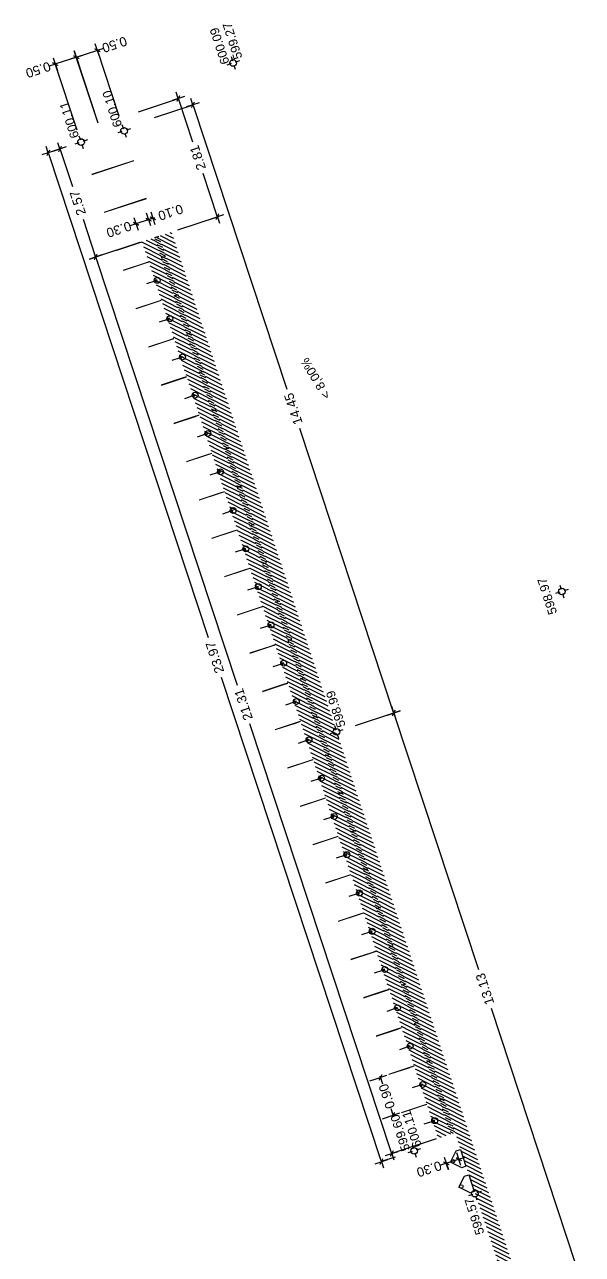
# Model space of a CAD drawing. Header units: metres. Extents: x 679304 to 680626, y 2747329 to 2750056.
# Drawn here: x 679753.89 to 679766.48, y 2748620.01 to 2748647.76 of the extents above; entities that cross this region are included whole.
import ezdxf
from ezdxf.enums import TextEntityAlignment as Align

# ---------------------------------------------------------------- set-up
doc = ezdxf.new("R2010")
doc.units = ezdxf.units.M
doc.linetypes.add('DASHEDX2', pattern=[1.5, 1, -0.5])
for name, color, linetype in [('00_WF_Return', 150, 'Continuous'), ('00_WF_Supply', 170, 'Continuous'), ('01-TX-Cotes_1-100', 157, 'Continuous'), ('01-TX-Dimensions_1-100', 157, 'Continuous'), ('01-TX-Pendents_1-100', 157, 'Continuous'), ('02-L-Waterfeatures 02', 152, 'Continuous'), ('COTAUX', 7, 'Continuous')]:
    doc.layers.add(name, color=color, linetype=linetype)
doc.layers.add('02-L-projecció 2', color=251, linetype='Continuous', lineweight=5, true_color=0x636363)
doc.layers.add('02-L-Waterfeatures 01', color=150, linetype='Continuous', true_color=0x2e9aff)
doc.styles.get("Standard").update_dxf_attribs({"font": 'arial.ttf'})
doc.dimstyles.new('E100', dxfattribs={"dimscale": 0.03, "dimtxt": 7, "dimasz": 0.5, "dimexe": 0.1, "dimexo": 15, "dimgap": 4, "dimtad": 1, "dimzin": 0, "dimdsep": 46, "dimtxsty": 'Standard', "dimblk1": 'LINCOT200', "dimblk2": 'LINCOT200', "dimsah": 1, "dimcen": 0.1, "dimdle": 0.1, "dimclrt": 256, "dimadec": 0, "dimazin": 0, "dimtfac": 0.015385, "dimtofl": 0, "dimtmove": 0, "dimatfit": 3, "dimldrblk": 'LINCOT200', "dimfxl": 1, "dimtolj": 1, "dimtzin": 0, "dimarcsym": 0})
pattern_1 = [(153.27658, (679729.77514, 2748619.18283), (-0.03569367, -0.07089677), [])]

# ---------------------------------------------------------------- blocks, each defined once
blk = doc.blocks.new('Cotes Altimetriques')
at = {"linetype": 'DASHEDX2', "ltscale": 0.5}
for points in [[(1.5, 0), (-1.5, 0)], [(0, -1.5), (0, 1.5)]]:
    blk.add_lwpolyline(points, dxfattribs=at)
blk.add_circle((0, 0), 0.75)
at = {"ltscale": 0.3}
blk.add_attdef('COTES', text='', height=2, dxfattribs=at).set_placement((0, 3.5), align=Align.MIDDLE)
blk = doc.blocks.new('*U13')
at = {"linetype": 'DASHEDX2', "ltscale": 0.5}
for points in [[(1.5, 0), (-1.5, 0)], [(0, -1.5), (0, 1.5)]]:
    blk.add_lwpolyline(points, dxfattribs=at)
blk.add_circle((0, 0), 0.75)
at = {"ltscale": 0.3}
blk.add_attdef('COTES', text='', height=2, dxfattribs=at).set_placement((4.58, 1.74), align=Align.MIDDLE)
blk = doc.blocks.new('*U14')
at = {"linetype": 'DASHEDX2', "ltscale": 0.5}
for points in [[(1.5, 0), (-1.5, 0)], [(0, -1.5), (0, 1.5)]]:
    blk.add_lwpolyline(points, dxfattribs=at)
blk.add_circle((0, 0), 0.75)
at = {"ltscale": 0.3}
blk.add_attdef('COTES', text='', height=2, dxfattribs=at).set_placement((4.78, -1.39), align=Align.MIDDLE)
blk = doc.blocks.new('*U15')
at = {"linetype": 'DASHEDX2', "ltscale": 0.5}
for points in [[(1.5, 0), (-1.5, 0)], [(0, -1.5), (0, 1.5)]]:
    blk.add_lwpolyline(points, dxfattribs=at)
blk.add_circle((0, 0), 0.75)
at = {"ltscale": 0.3}
blk.add_attdef('COTES', text='', height=2, dxfattribs=at).set_placement((5.56, 1), align=Align.MIDDLE)
blk = doc.blocks.new('*U19')
at = {"linetype": 'DASHEDX2', "ltscale": 0.5}
for points in [[(1.5, 0), (-1.5, 0)], [(0, -1.5), (0, 1.5)]]:
    blk.add_lwpolyline(points, dxfattribs=at)
blk.add_circle((0, 0), 0.75)
at = {"ltscale": 0.3}
blk.add_attdef('COTES', text='', height=2, dxfattribs=at).set_placement((4.94, -1.44), align=Align.MIDDLE)
blk = doc.blocks.new('*U16')
at = {"linetype": 'DASHEDX2', "ltscale": 0.5}
for points in [[(1.5, 0), (-1.5, 0)], [(0, -1.5), (0, 1.5)]]:
    blk.add_lwpolyline(points, dxfattribs=at)
blk.add_circle((0, 0), 0.75)
at = {"ltscale": 0.3}
blk.add_attdef('COTES', text='', height=2, dxfattribs=at).set_placement((5.56, 1), align=Align.MIDDLE)
blk = doc.blocks.new('*U20')
at = {"linetype": 'DASHEDX2', "ltscale": 0.5}
for points in [[(1.5, 0), (-1.5, 0)], [(0, -1.5), (0, 1.5)]]:
    blk.add_lwpolyline(points, dxfattribs=at)
blk.add_circle((0, 0), 0.75)
at = {"ltscale": 0.3}
blk.add_attdef('COTES', text='', height=2, dxfattribs=at).set_placement((4.81, 1.75), align=Align.MIDDLE)
blk = doc.blocks.new('*U21')
at = {"linetype": 'DASHEDX2', "ltscale": 0.5}
for points in [[(1.5, 0), (-1.5, 0)], [(0, -1.5), (0, 1.5)]]:
    blk.add_lwpolyline(points, dxfattribs=at)
blk.add_circle((0, 0), 0.75)
at = {"ltscale": 0.3}
blk.add_attdef('COTES', text='', height=2, dxfattribs=at).set_placement((4.82, -1), align=Align.MIDDLE)
blk = doc.blocks.new('LINCOT200')
for p, q in [((0, -10), (0, 10)), ((0, 0), (10, 0))]:
    blk.add_line(p, q)
at = {"const_width": 1.88}
blk.add_lwpolyline([(3.5, -3.5), (-3.5, 3.5)], dxfattribs=at)
at = {"layer": 'COTAUX'}
blk.add_line((0, 0), (-1.2, 0), dxfattribs=at)
blk = doc.blocks.new('*D23')
at = {"layer": '01-TX-Dimensions_1-100', "color": 0, "lineweight": -2, "transparency": 16777216}
for p, q in [((679756.823, 2748645.669), (679757.693, 2748645.956)), ((679757.695, 2748645.94), (679759.81, 2748639.534)), ((679762.218, 2748632.244), (679760.102, 2748638.651)), ((679761.356, 2748631.944), (679762.225, 2748632.231))]:
    blk.add_line(p, q, dxfattribs=at)
at = {"layer": 'DEFPOINTS', "color": 0, "transparency": 16777216}
for p in [(679757.69, 2748645.955), (679756.396, 2748645.527), (679760.929, 2748631.803)]:
    blk.add_point(p, dxfattribs=at)
at = {"layer": '01-TX-Dimensions_1-100', "color": 0, "lineweight": -2, "transparency": 16777216, "xscale": 0.015, "yscale": 0.015, "zscale": 0.015}
for p, rotation in [((679757.69, 2748645.955), 108.2765840035686), ((679762.223, 2748632.23), 288.2765840035686)]:
    blk.add_blockref('LINCOT200', p, dxfattribs=dict(at, rotation=rotation))
at = {"layer": '01-TX-Dimensions_1-100', "transparency": 16777216, "insert": (679759.956, 2748639.092), "char_height": 0.21, "attachment_point": 5, "rotation": 108.2766}
blk.add_mtext('\\A1;14.45', dxfattribs=at)
blk = doc.blocks.new('*D24')
at = {"layer": '01-TX-Dimensions_1-100', "color": 0, "lineweight": -2, "transparency": 16777216}
for p, q in [((679761.356, 2748631.944), (679762.226, 2748632.231)), ((679762.228, 2748632.216), (679764.136, 2748626.44)), ((679766.335, 2748619.781), (679764.427, 2748625.558)), ((679765.472, 2748619.48), (679766.342, 2748619.768))]:
    blk.add_line(p, q, dxfattribs=at)
at = {"layer": 'DEFPOINTS', "color": 0, "transparency": 16777216}
for p in [(679760.929, 2748631.803), (679766.339, 2748619.767), (679765.045, 2748619.339)]:
    blk.add_point(p, dxfattribs=at)
at = {"layer": '01-TX-Dimensions_1-100', "color": 0, "lineweight": -2, "transparency": 16777216, "xscale": 0.015, "yscale": 0.015, "zscale": 0.015}
for p, rotation in [((679762.223, 2748632.23), 108.2756544285809), ((679766.339, 2748619.767), 288.2756544285809)]:
    blk.add_blockref('LINCOT200', p, dxfattribs=dict(at, rotation=rotation))
at = {"layer": '01-TX-Dimensions_1-100', "transparency": 16777216, "insert": (679764.281, 2748625.999), "char_height": 0.21, "attachment_point": 5, "rotation": 108.2757}
blk.add_mtext('\\A1;13.13', dxfattribs=at)
blk = doc.blocks.new('*D25')
at = {"layer": '01-TX-Dimensions_1-100', "color": 0, "lineweight": -2, "transparency": 16777216}
for p, q in [((679754.736, 2748644.973), (679754.421, 2748644.869)), ((679754.428, 2748644.855), (679758.036, 2748633.935)), ((679761.938, 2748622.12), (679758.335, 2748633.03)), ((679762.255, 2748622.209), (679761.94, 2748622.105))]:
    blk.add_line(p, q, dxfattribs=at)
at = {"layer": 'DEFPOINTS', "color": 0, "transparency": 16777216}
for p in [(679755.163, 2748645.114), (679754.424, 2748644.87), (679762.683, 2748622.35)]:
    blk.add_point(p, dxfattribs=at)
at = {"layer": '01-TX-Dimensions_1-100', "color": 0, "lineweight": -2, "transparency": 16777216, "xscale": 0.015, "yscale": 0.015, "zscale": 0.015}
for p, rotation in [((679754.424, 2748644.87), 108.2799949604484), ((679761.943, 2748622.106), 288.2799949604485)]:
    blk.add_blockref('LINCOT200', p, dxfattribs=dict(at, rotation=rotation))
at = {"layer": '01-TX-Dimensions_1-100', "transparency": 16777216, "insert": (679758.185, 2748633.483), "char_height": 0.21, "attachment_point": 5, "rotation": 108.28}
blk.add_mtext('\\A1;23.97', dxfattribs=at)
blk = doc.blocks.new('*D26')
at = {"layer": '01-TX-Dimensions_1-100', "color": 0, "lineweight": -2, "transparency": 16777216}
for p, q in [((679756.491, 2748642.849), (679755.491, 2748642.519)), ((679755.498, 2748642.505), (679758.688, 2748632.854)), ((679762.175, 2748622.304), (679758.974, 2748631.988)), ((679763.177, 2748622.619), (679762.177, 2748622.288))]:
    blk.add_line(p, q, dxfattribs=at)
at = {"layer": 'DEFPOINTS', "color": 0, "transparency": 16777216}
for p in [(679756.918, 2748642.99), (679755.493, 2748642.52), (679763.604, 2748622.76)]:
    blk.add_point(p, dxfattribs=at)
at = {"layer": '01-TX-Dimensions_1-100', "color": 0, "lineweight": -2, "transparency": 16777216, "xscale": 0.015, "yscale": 0.015, "zscale": 0.015}
for p, rotation in [((679755.493, 2748642.52), 108.2890574026726), ((679762.18, 2748622.289), 288.2890574026727)]:
    blk.add_blockref('LINCOT200', p, dxfattribs=dict(at, rotation=rotation))
at = {"layer": '01-TX-Dimensions_1-100', "transparency": 16777216, "insert": (679758.831, 2748632.421), "char_height": 0.21, "attachment_point": 5, "rotation": 108.2891}
blk.add_mtext('\\A1;21.31', dxfattribs=at)
blk = doc.blocks.new('*D27')
at = {"layer": '01-TX-Dimensions_1-100', "color": 0, "lineweight": -2, "transparency": 16777216}
for p, q in [((679755.043, 2748647.024), (679754.597, 2748646.877)), ((679755.549, 2748645.54), (679755.057, 2748647.032)), ((679754.583, 2748646.872), (679754.569, 2748646.867)), ((679755.075, 2748645.383), (679754.582, 2748646.875))]:
    blk.add_line(p, q, dxfattribs=at)
at = {"layer": 'DEFPOINTS', "color": 0, "transparency": 16777216}
for p in [(679754.583, 2748646.872), (679755.69, 2748645.112), (679755.216, 2748644.956)]:
    blk.add_point(p, dxfattribs=at)
at = {"layer": '01-TX-Dimensions_1-100', "color": 0, "lineweight": -2, "transparency": 16777216, "xscale": 0.015, "yscale": 0.015, "zscale": 0.015}
for p, rotation in [((679755.058, 2748647.029), 18.26961630097583), ((679754.583, 2748646.872), 198.2696163009758)]:
    blk.add_blockref('LINCOT200', p, dxfattribs=dict(at, rotation=rotation))
at = {"layer": '01-TX-Dimensions_1-100', "transparency": 16777216, "insert": (679754.196, 2748646.744), "char_height": 0.21, "attachment_point": 5, "rotation": 198.2696}
blk.add_mtext('\\A1;0.50', dxfattribs=at)
blk = doc.blocks.new('*D28')
at = {"layer": '01-TX-Dimensions_1-100', "color": 0, "lineweight": -2, "transparency": 16777216}
for p, q in [((679763.408, 2748622.067), (679763.394, 2748622.062)), ((679763.456, 2748621.922), (679763.409, 2748622.064)), ((679763.677, 2748622.155), (679763.422, 2748622.071)), ((679763.739, 2748622.016), (679763.693, 2748622.157))]:
    blk.add_line(p, q, dxfattribs=at)
at = {"layer": 'DEFPOINTS', "color": 0, "transparency": 16777216}
for p in [(679763.315, 2748622.35), (679763.598, 2748622.443), (679763.408, 2748622.067)]:
    blk.add_point(p, dxfattribs=at)
at = {"layer": '01-TX-Dimensions_1-100', "color": 0, "lineweight": -2, "transparency": 16777216, "xscale": 0.015, "yscale": 0.015, "zscale": 0.015}
for p, rotation in [((679763.408, 2748622.067), 198.2277938631466), ((679763.692, 2748622.16), 18.2277938631466)]:
    blk.add_blockref('LINCOT200', p, dxfattribs=dict(at, rotation=rotation))
at = {"layer": '01-TX-Dimensions_1-100', "transparency": 16777216, "insert": (679763.021, 2748621.939), "char_height": 0.21, "attachment_point": 5, "rotation": 198.2278}
blk.add_mtext('\\A1;0.30', dxfattribs=at)
blk = doc.blocks.new('*U18')
at = {"linetype": 'DASHEDX2', "ltscale": 0.5}
for points in [[(1.5, 0), (-1.5, 0)], [(0, -1.5), (0, 1.5)]]:
    blk.add_lwpolyline(points, dxfattribs=at)
blk.add_circle((0, 0), 0.75)
at = {"ltscale": 0.3}
blk.add_attdef('COTES', text='', height=2, dxfattribs=at).set_placement((-4.86, 1.68), align=Align.MIDDLE)
blk = doc.blocks.new('*D191')
at = {"layer": '01-TX-Dimensions_1-100', "color": 0, "lineweight": -2, "transparency": 16777216}
for p, q in [((679755.549, 2748645.54), (679755.056, 2748647.032)), ((679755.072, 2748647.033), (679755.518, 2748647.181)), ((679755.532, 2748647.186), (679755.547, 2748647.19)), ((679756.024, 2748645.697), (679755.532, 2748647.189))]:
    blk.add_line(p, q, dxfattribs=at)
at = {"layer": 'DEFPOINTS', "color": 0, "transparency": 16777216}
for p in [(679755.532, 2748647.186), (679756.165, 2748645.269), (679755.69, 2748645.112)]:
    blk.add_point(p, dxfattribs=at)
at = {"layer": '01-TX-Dimensions_1-100', "color": 0, "lineweight": -2, "transparency": 16777216, "xscale": 0.015, "yscale": 0.015, "zscale": 0.015}
for p, rotation in [((679755.532, 2748647.186), 18.27337624479029), ((679755.057, 2748647.029), 198.2733762447903)]:
    blk.add_blockref('LINCOT200', p, dxfattribs=dict(at, rotation=rotation))
at = {"layer": '01-TX-Dimensions_1-100', "transparency": 16777216, "insert": (679755.919, 2748647.313), "char_height": 0.21, "attachment_point": 5, "rotation": 198.2734}
blk.add_mtext('\\A1;0.50', dxfattribs=at)
blk = doc.blocks.new('*D192')
at = {"layer": '01-TX-Dimensions_1-100', "color": 0, "lineweight": -2, "transparency": 16777216}
for p, q in [((679756.675, 2748643.358), (679756.661, 2748643.353)), ((679756.682, 2748643.387), (679756.688, 2748643.366)), ((679756.776, 2748643.418), (679756.783, 2748643.397)), ((679756.799, 2748643.399), (679756.813, 2748643.403))]:
    blk.add_line(p, q, dxfattribs=at)
at = {"layer": 'DEFPOINTS', "color": 0, "transparency": 16777216}
for p in [(679756.689, 2748643.363), (679756.823, 2748642.959), (679756.918, 2748642.991)]:
    blk.add_point(p, dxfattribs=at)
at = {"layer": '01-TX-Dimensions_1-100', "color": 0, "lineweight": -2, "transparency": 16777216, "xscale": 0.015, "yscale": 0.015, "zscale": 0.015}
for p, rotation in [((679756.689, 2748643.363), 18.28231680410878), ((679756.784, 2748643.394), 198.2823168041088)]:
    blk.add_blockref('LINCOT200', p, dxfattribs=dict(at, rotation=rotation))
at = {"layer": '01-TX-Dimensions_1-100', "transparency": 16777216, "insert": (679757.185, 2748643.527), "char_height": 0.21, "attachment_point": 5, "rotation": 198.2823}
blk.add_mtext('\\A1;0.10', dxfattribs=at)
blk = doc.blocks.new('*D193')
at = {"layer": '01-TX-Dimensions_1-100', "color": 0, "lineweight": -2, "transparency": 16777216}
for p, q in [((679756.675, 2748643.358), (679756.419, 2748643.273)), ((679756.682, 2748643.387), (679756.688, 2748643.366)), ((679756.405, 2748643.269), (679756.39, 2748643.264)), ((679756.397, 2748643.292), (679756.404, 2748643.271))]:
    blk.add_line(p, q, dxfattribs=at)
at = {"layer": 'DEFPOINTS', "color": 0, "transparency": 16777216}
for p in [(679756.405, 2748643.269), (679756.538, 2748642.865), (679756.823, 2748642.959)]:
    blk.add_point(p, dxfattribs=at)
at = {"layer": '01-TX-Dimensions_1-100', "color": 0, "lineweight": -2, "transparency": 16777216, "xscale": 0.015, "yscale": 0.015, "zscale": 0.015}
for p, rotation in [((679756.405, 2748643.269), 198.2792379049235), ((679756.689, 2748643.363), 18.27923790492352)]:
    blk.add_blockref('LINCOT200', p, dxfattribs=dict(at, rotation=rotation))
at = {"layer": '01-TX-Dimensions_1-100', "transparency": 16777216, "insert": (679756.018, 2748643.141), "char_height": 0.21, "attachment_point": 5, "rotation": 198.2792}
blk.add_mtext('\\A1;0.30', dxfattribs=at)
blk = doc.blocks.new('*D194')
at = {"layer": '01-TX-Dimensions_1-100', "color": 0, "lineweight": -2, "transparency": 16777216}
for p, q in [((679754.736, 2748644.973), (679754.685, 2748644.956)), ((679754.693, 2748644.943), (679754.967, 2748644.113)), ((679755.489, 2748642.534), (679755.215, 2748643.364)), ((679755.541, 2748642.535), (679755.491, 2748642.519))]:
    blk.add_line(p, q, dxfattribs=at)
at = {"layer": 'DEFPOINTS', "color": 0, "transparency": 16777216}
for p in [(679755.163, 2748645.114), (679754.688, 2748644.957), (679755.968, 2748642.677)]:
    blk.add_point(p, dxfattribs=at)
at = {"layer": '01-TX-Dimensions_1-100', "color": 0, "lineweight": -2, "transparency": 16777216, "xscale": 0.015, "yscale": 0.015, "zscale": 0.015}
for p, rotation in [((679754.688, 2748644.957), 108.2799966822608), ((679755.493, 2748642.52), 288.2799966822608)]:
    blk.add_blockref('LINCOT200', p, dxfattribs=dict(at, rotation=rotation))
at = {"layer": '01-TX-Dimensions_1-100', "transparency": 16777216, "insert": (679755.091, 2748643.738), "char_height": 0.21, "attachment_point": 5, "rotation": 108.28}
blk.add_mtext('\\A1;2.57', dxfattribs=at)
blk = doc.blocks.new('*D195')
at = {"layer": '01-TX-Dimensions_1-100', "color": 0, "lineweight": -2, "transparency": 16777216}
for p, q in [((679756.464, 2748645.799), (679757.362, 2748646.096)), ((679757.364, 2748646.081), (679757.683, 2748645.117)), ((679758.236, 2748643.442), (679757.918, 2748644.406)), ((679757.345, 2748643.132), (679758.244, 2748643.429))]:
    blk.add_line(p, q, dxfattribs=at)
at = {"layer": 'DEFPOINTS', "color": 0, "transparency": 16777216}
for p in [(679756.037, 2748645.658), (679758.241, 2748643.428), (679756.918, 2748642.991)]:
    blk.add_point(p, dxfattribs=at)
at = {"layer": '01-TX-Dimensions_1-100', "color": 0, "lineweight": -2, "transparency": 16777216, "xscale": 0.015, "yscale": 0.015, "zscale": 0.015}
for p, rotation in [((679757.359, 2748646.095), 108.2890959114705), ((679758.241, 2748643.428), 288.2890959114705)]:
    blk.add_blockref('LINCOT200', p, dxfattribs=dict(at, rotation=rotation))
at = {"layer": '01-TX-Dimensions_1-100', "transparency": 16777216, "insert": (679757.8, 2748644.761), "char_height": 0.21, "attachment_point": 5, "rotation": 108.2891}
blk.add_mtext('\\A1;2.81', dxfattribs=at)
blk = doc.blocks.new('*D196')
at = {"layer": '01-TX-Dimensions_1-100', "color": 0, "lineweight": -2, "transparency": 16777216}
for p, q in [((679761.685, 2748623.926), (679761.921, 2748624.005)), ((679761.919, 2748624.02), (679761.915, 2748624.034)), ((679761.97, 2748623.072), (679762.206, 2748623.151)), ((679762.214, 2748623.138), (679762.219, 2748623.123))]:
    blk.add_line(p, q, dxfattribs=at)
at = {"layer": 'DEFPOINTS', "color": 0, "transparency": 16777216}
for p in [(679761.924, 2748624.006), (679762.112, 2748624.068), (679762.397, 2748623.215)]:
    blk.add_point(p, dxfattribs=at)
at = {"layer": '01-TX-Dimensions_1-100', "color": 0, "lineweight": -2, "transparency": 16777216, "xscale": 0.015, "yscale": 0.015, "zscale": 0.015}
for p, rotation in [((679761.924, 2748624.006), 288.4681539208261), ((679762.209, 2748623.152), 108.468153920826)]:
    blk.add_blockref('LINCOT200', p, dxfattribs=dict(at, rotation=rotation))
at = {"layer": '01-TX-Dimensions_1-100', "transparency": 16777216, "insert": (679762.067, 2748623.579), "char_height": 0.21, "attachment_point": 5, "rotation": 108.4682}
blk.add_mtext('\\A1;0.90', dxfattribs=at)
blk = doc.blocks.new('WF_R_Overflow')
at = {"layer": '00_WF_Return'}
blk.add_lwpolyline([(0.3, 0), (0.1, -0.2), (0, -0.2), (0, 0.2), (0.1, 0.2)], close=True, dxfattribs=at)
blk.add_circle((0.243, 0), 0.04, dxfattribs=at)
blk = doc.blocks.new('WF_S_Nozzle')
at = {"layer": '00_WF_Supply'}
blk.add_lwpolyline([(0, 0), (-0.2, 0)], dxfattribs=at)
blk.add_lwpolyline([(0, 0.03), (0, -0.03), (0.055, 0)], close=True, dxfattribs=at)
blk.add_circle((0.055, 0), 0.0666, dxfattribs=at)

msp = doc.modelspace()

# ---------------------------------------------------------------- hatches: boundary and pattern name
at = {"layer": '02-L-Waterfeatures 01'}
h = msp.add_hatch(dxfattribs=at)
h.set_pattern_fill('ANSI31', color=256, scale=0.025)
h.set_pattern_definition(pattern_1)
h.paths.add_polyline_path([(679756.918, 2748642.9908), (679757.2025, 2748643.0848), (679765.0462, 2748619.3399), (679764.7655, 2748619.2471)])
h = msp.add_hatch(dxfattribs=at)
h.set_pattern_fill('ANSI31', color=256, scale=0.025)
h.set_pattern_definition(pattern_1)
h.paths.add_polyline_path([(679756.5378, 2748642.8652), (679763.221, 2748622.6336), (679763.5058, 2748622.7277), (679756.8227, 2748642.9593)])
at = {"layer": '02-L-Waterfeatures 02'}
h = msp.add_hatch(dxfattribs=at)
h.set_pattern_fill('ANSI31', color=256, scale=0.015)
h.set_pattern_definition([(153.2765840036, (-2143371.503614, 2532074.830654), (-0.0214162038181, -0.0425380634141), [])])
h.paths.add_polyline_path([(679763.5058, 2748622.7277), (679763.6044, 2748622.7603), (679756.918, 2748642.9908), (679756.8227, 2748642.9593)])

# ---------------------------------------------------------------- linework, layer by layer
at = {"layer": '02-L-projecció 2'}
for points in [[(679756.3528, 2748644.6997), (679755.4035, 2748644.3862)], [(679756.3559, 2748644.6902), (679755.4066, 2748644.3767)], [(679756.6351, 2748643.8452), (679755.6858, 2748643.5316)], [(679756.6382, 2748643.8357), (679755.6889, 2748643.5221)], [(679756.4429, 2748642.8338), (679755.9681, 2748642.677)], [(679756.446, 2748642.8243), (679755.9712, 2748642.6675)], [(679756.5374, 2748642.865), (679756.4428, 2748642.8338)], [(679756.5405, 2748642.8555), (679756.4459, 2748642.8243)], [(679756.9173, 2748642.9905), (679756.8227, 2748642.9593)], [(679756.9204, 2748642.981), (679756.8258, 2748642.9498)], [(679757.0667, 2748642.5379), (679756.9735, 2748642.5071)], [(679757.0698, 2748642.5284), (679756.9767, 2748642.4976)], [(679756.5937, 2748642.3816), (679756.1171, 2748642.2242)], [(679756.5968, 2748642.3721), (679756.1202, 2748642.2147)], [(679756.6868, 2748642.4124), (679756.5937, 2748642.3816)], [(679756.69, 2748642.4029), (679756.5968, 2748642.3721)], [(679757.3521, 2748641.6738), (679757.259, 2748641.643)], [(679757.3553, 2748641.6643), (679757.2621, 2748641.6335)], [(679756.8791, 2748641.5175), (679756.4025, 2748641.3601)], [(679756.8822, 2748641.508), (679756.4056, 2748641.3506)], [(679756.9723, 2748641.5483), (679756.8791, 2748641.5175)], [(679756.9754, 2748641.5388), (679756.8822, 2748641.508)], [(679757.1645, 2748640.6534), (679756.6879, 2748640.496)], [(679757.1677, 2748640.6439), (679756.6911, 2748640.4865)], [(679757.2577, 2748640.6842), (679757.1645, 2748640.6534)], [(679757.2608, 2748640.6747), (679757.1677, 2748640.6439)], [(679757.6376, 2748640.8097), (679757.5444, 2748640.7789)], [(679757.6407, 2748640.8002), (679757.5475, 2748640.7694)], [(679757.4495, 2748639.7892), (679756.9729, 2748639.6318)], [(679757.4527, 2748639.7797), (679756.9761, 2748639.6223)], [(679757.5427, 2748639.82), (679757.4495, 2748639.7892)], [(679757.5458, 2748639.8105), (679757.4527, 2748639.7797)], [(679757.9226, 2748639.9455), (679757.8294, 2748639.9147)], [(679757.9257, 2748639.936), (679757.8325, 2748639.9052)], [(679757.7351, 2748638.9252), (679757.2585, 2748638.7678)], [(679757.7383, 2748638.9157), (679757.2617, 2748638.7583)], [(679757.8283, 2748638.956), (679757.7351, 2748638.9252)], [(679757.8314, 2748638.9465), (679757.7383, 2748638.9157)], [(679758.2082, 2748639.0815), (679758.115, 2748639.0507)], [(679758.2113, 2748639.072), (679758.1181, 2748639.0412)], [(679758.0201, 2748638.061), (679757.5435, 2748637.9035)], [(679758.0233, 2748638.0515), (679757.5467, 2748637.894)], [(679758.1133, 2748638.0918), (679758.0201, 2748638.061)], [(679758.1164, 2748638.0823), (679758.0233, 2748638.0515)], [(679758.4932, 2748638.2172), (679758.4, 2748638.1865)], [(679758.4963, 2748638.2077), (679758.4031, 2748638.177)], [(679758.3994, 2748637.2279), (679758.3062, 2748637.1971)], [(679758.4026, 2748637.2184), (679758.3094, 2748637.1876)], [(679758.7793, 2748637.3534), (679758.6861, 2748637.3226)], [(679758.7824, 2748637.3439), (679758.6893, 2748637.3131)], [(679758.3062, 2748637.1971), (679757.8297, 2748637.0397)], [(679758.3094, 2748637.1876), (679757.8328, 2748637.0302)], [(679759.0643, 2748636.4892), (679758.9711, 2748636.4584)], [(679759.0674, 2748636.4797), (679758.9743, 2748636.4489)], [(679758.5912, 2748636.3329), (679758.1147, 2748636.1755)], [(679758.5944, 2748636.3234), (679758.1178, 2748636.166)], [(679758.6844, 2748636.3637), (679758.5912, 2748636.3329)], [(679758.6876, 2748636.3542), (679758.5944, 2748636.3234)], [(679759.3499, 2748635.6251), (679759.2567, 2748635.5944)], [(679759.353, 2748635.6157), (679759.2599, 2748635.5849)], [(679758.8768, 2748635.4689), (679758.4003, 2748635.3115)], [(679758.88, 2748635.4594), (679758.4034, 2748635.302)], [(679758.97, 2748635.4997), (679758.8768, 2748635.4689)], [(679758.9732, 2748635.4902), (679758.88, 2748635.4594)], [(679759.6349, 2748634.7609), (679759.5417, 2748634.7302)], [(679759.638, 2748634.7514), (679759.5449, 2748634.7207)], [(679759.1618, 2748634.6047), (679758.6853, 2748634.4472)], [(679759.165, 2748634.5952), (679758.6884, 2748634.4377)], [(679759.255, 2748634.6354), (679759.1618, 2748634.6047)], [(679759.2582, 2748634.6259), (679759.165, 2748634.5952)], [(679759.921, 2748633.8971), (679759.8278, 2748633.8663)], [(679759.9242, 2748633.8876), (679759.831, 2748633.8568)], [(679759.448, 2748633.7408), (679758.9714, 2748633.5834)], [(679759.4511, 2748633.7313), (679758.9745, 2748633.5739)], [(679759.5411, 2748633.7716), (679759.448, 2748633.7408)], [(679759.5443, 2748633.7621), (679759.4511, 2748633.7313)], [(679759.733, 2748632.8766), (679759.2564, 2748632.7192)], [(679759.7361, 2748632.8671), (679759.2595, 2748632.7097)], [(679759.8261, 2748632.9074), (679759.733, 2748632.8766)], [(679759.8293, 2748632.8979), (679759.7361, 2748632.8671)], [(679760.206, 2748633.0329), (679760.1128, 2748633.0021)], [(679760.2092, 2748633.0234), (679760.116, 2748632.9926)], [(679760.0186, 2748632.0126), (679759.542, 2748631.8551)], [(679760.0217, 2748632.0031), (679759.5451, 2748631.8457)], [(679760.1117, 2748632.0434), (679760.0186, 2748632.0126)], [(679760.1149, 2748632.0339), (679760.0217, 2748632.0031)], [(679760.4916, 2748632.1688), (679760.3984, 2748632.1381)], [(679760.4948, 2748632.1593), (679760.4016, 2748632.1286)], [(679760.3036, 2748631.1484), (679759.827, 2748630.9909)], [(679760.3067, 2748631.1389), (679759.8301, 2748630.9814)], [(679760.3967, 2748631.1791), (679760.3036, 2748631.1484)], [(679760.3999, 2748631.1696), (679760.3067, 2748631.1389)], [(679760.7766, 2748631.3046), (679760.6835, 2748631.2738)], [(679760.7798, 2748631.2951), (679760.6866, 2748631.2643)], [(679760.5892, 2748630.2843), (679760.1126, 2748630.1269)], [(679760.5923, 2748630.2748), (679760.1157, 2748630.1174)], [(679760.6823, 2748630.3151), (679760.5892, 2748630.2843)], [(679760.6855, 2748630.3056), (679760.5923, 2748630.2748)], [(679761.0622, 2748630.4406), (679760.969, 2748630.4098)], [(679761.0654, 2748630.4311), (679760.9722, 2748630.4003)], [(679760.9674, 2748629.4509), (679760.8742, 2748629.4201)], [(679760.9705, 2748629.4414), (679760.8773, 2748629.4106)], [(679761.3472, 2748629.5764), (679761.2541, 2748629.5456)], [(679761.3504, 2748629.5669), (679761.2572, 2748629.5361)], [(679760.8742, 2748629.4201), (679760.3976, 2748629.2627)], [(679760.8773, 2748629.4106), (679760.4007, 2748629.2532)], [(679761.6328, 2748628.7124), (679761.5397, 2748628.6816)], [(679761.636, 2748628.7029), (679761.5428, 2748628.6721)], [(679761.1598, 2748628.5561), (679760.6832, 2748628.3987)], [(679761.1629, 2748628.5466), (679760.6863, 2748628.3892)], [(679761.2529, 2748628.5869), (679761.1598, 2748628.5561)], [(679761.2561, 2748628.5774), (679761.1629, 2748628.5466)], [(679761.9178, 2748627.8481), (679761.8247, 2748627.8174)], [(679761.921, 2748627.8386), (679761.8278, 2748627.8079)], [(679761.4448, 2748627.6919), (679760.9682, 2748627.5344)], [(679761.4479, 2748627.6824), (679760.9713, 2748627.525)], [(679761.538, 2748627.7227), (679761.4448, 2748627.6919)], [(679761.5411, 2748627.7132), (679761.4479, 2748627.6824)], [(679762.2034, 2748626.9841), (679762.1103, 2748626.9533)], [(679762.2066, 2748626.9746), (679762.1134, 2748626.9438)], [(679761.7304, 2748626.8279), (679761.2538, 2748626.6704)], [(679761.7335, 2748626.8184), (679761.2569, 2748626.6609)], [(679761.8236, 2748626.8586), (679761.7304, 2748626.8279)], [(679761.8267, 2748626.8491), (679761.7335, 2748626.8184)], [(679762.4884, 2748626.1199), (679762.3953, 2748626.0891)], [(679762.4916, 2748626.1104), (679762.3984, 2748626.0796)], [(679762.0154, 2748625.9636), (679761.5388, 2748625.8062)], [(679762.0185, 2748625.9541), (679761.5419, 2748625.7967)], [(679762.1086, 2748625.9944), (679762.0154, 2748625.9636)], [(679762.1117, 2748625.9849), (679762.0185, 2748625.9541)], [(679762.301, 2748625.0996), (679761.8244, 2748624.9422)], [(679762.3041, 2748625.0901), (679761.8275, 2748624.9327)], [(679762.3942, 2748625.1304), (679762.301, 2748625.0996)], [(679762.3973, 2748625.1209), (679762.3041, 2748625.0901)], [(679762.774, 2748625.2559), (679762.6809, 2748625.2251)], [(679762.7772, 2748625.2464), (679762.684, 2748625.2156)], [(679762.5837, 2748624.2346), (679762.1089, 2748624.0778)], [(679762.5868, 2748624.2251), (679762.112, 2748624.0683)], [(679762.6782, 2748624.2659), (679762.5864, 2748624.2355)], [(679762.6813, 2748624.2564), (679762.5895, 2748624.226)], [(679763.0581, 2748624.3913), (679762.9663, 2748624.361)], [(679763.0612, 2748624.3818), (679762.9694, 2748624.3515)], [(679762.8703, 2748623.3709), (679762.3955, 2748623.2141)], [(679762.8734, 2748623.3615), (679762.3986, 2748623.2046)], [(679762.9648, 2748623.4022), (679762.8718, 2748623.3715)], [(679762.9679, 2748623.3927), (679762.875, 2748623.362)], [(679763.3447, 2748623.5277), (679763.2517, 2748623.497)], [(679763.3478, 2748623.5182), (679763.2549, 2748623.4875)]]:
    msp.add_lwpolyline(points, dxfattribs=at)

# ---------------------------------------------------------------- block references
at = {"layer": '00_WF_Supply'}
for name, p, rotation in [('WF_S_Nozzle', (679756.8315, 2748641.9757), 18.27138023310092), ('WF_S_Nozzle', (679757.1172, 2748641.1117), 18.27138023310092), ('WF_S_Nozzle', (679757.4012, 2748640.2471), 18.27138023310092), ('WF_S_Nozzle', (679757.6868, 2748639.3831), 18.27138023310092), ('WF_S_Nozzle', (679757.9733, 2748638.5194), 18.27138023310092), ('WF_S_Nozzle', (679758.2589, 2748637.6554), 18.27138023310092), ('WF_S_Nozzle', (679758.547, 2748636.7817), 18.27138023310092), ('WF_S_Nozzle', (679758.8327, 2748635.9177), 18.27138023310092), ('WF_S_Nozzle', (679759.1137, 2748635.0627), 18.27138023310092), ('WF_S_Nozzle', (679759.3994, 2748634.1987), 18.27138023310092), ('WF_S_Nozzle', (679759.6856, 2748633.3348), 18.27138023310092), ('WF_S_Nozzle', (679759.9712, 2748632.4708), 18.27138023310092), ('WF_S_Nozzle', (679760.2562, 2748631.6066), 18.27138023310092), ('WF_S_Nozzle', (679760.5418, 2748630.7426), 18.27138023310092), ('WF_S_Nozzle', (679760.8268, 2748629.8784), 18.27138023310092), ('WF_S_Nozzle', (679761.1125, 2748629.0144), 18.27138023310092), ('WF_S_Nozzle', (679761.3974, 2748628.1501), 18.27138023310092), ('WF_S_Nozzle', (679761.6831, 2748627.2861), 18.27138023310092), ('WF_S_Nozzle', (679761.9681, 2748626.4219), 18.27138023310092), ('WF_S_Nozzle', (679762.2537, 2748625.5579), 18.27138023310092), ('WF_S_Nozzle', (679762.5391, 2748624.6938), 18.27138023310092), ('WF_S_Nozzle', (679762.8246, 2748623.8298), 18.27138023310092), ('WF_S_Nozzle', (679763.0943, 2748623.013), 18.27138023310092), ('WF_R_Overflow', (679763.7889, 2748622.1894), 198.2717861488219), ('WF_R_Overflow', (679763.977, 2748621.6196), 198.2717861488219)]:
    msp.add_blockref(name, p, dxfattribs=dict(at, rotation=rotation))
at = {"layer": '01-TX-Cotes_1-100', "ltscale": 0.3, "xscale": 0.1, "yscale": 0.1, "zscale": 0.1, "rotation": 108}
for name, p, values in [('*U14', (679758.5972, 2748646.8979), {'COTES': '599.27'}), ('*U13', (679758.5972, 2748646.8979), {'COTES': '600.09'}), ('*U15', (679756.1338, 2748645.3645), {'COTES': '600.10'}), ('*U16', (679755.1631, 2748645.1139), {'COTES': '600.11'}), ('Cotes Altimetriques', (679766.0194, 2748634.9729), {'COTES': '598.97'}), ('*U19', (679760.9286, 2748631.8028), {'COTES': '598.99'}), ('*U20', (679762.6826, 2748622.3506), {'COTES': '599.60'}), ('*U21', (679762.6826, 2748622.3506), {'COTES': '600.11'}), ('*U18', (679764.0524, 2748621.3822), {'COTES': '599.57'})]:
    msp.add_blockref(name, p, dxfattribs=at).add_auto_attribs(values)

# ---------------------------------------------------------------- texts
at = {"layer": '01-TX-Pendents_1-100', "insert": (679760.6407, 2748639.2821), "char_height": 0.2, "attachment_point": 1, "rotation": 121}
msp.add_mtext_dynamic_manual_height_columns('< 8,00%', width=15.97655, gutter_width=1, heights=[0], dxfattribs=at)

# ---------------------------------------------------------------- dimensions: what is measured, and where the dimension line sits
at = {"layer": '01-TX-Dimensions_1-100'}
for p1, p2, distance, picture, middle in [((679755.6902, 2748645.1124), (679756.1653, 2748645.2693), 2.0181, '*D191', (679755.9193, 2748647.3134)), ((679755.6902, 2748645.1124), (679755.2157, 2748644.9558), -2.0181, '*D27', (679754.1962, 2748646.7445)), ((679756.0366, 2748645.6576), (679756.918, 2748642.9908), 1.3932, '*D195', (679757.8002, 2748644.7614)), ((679755.9683, 2748642.6765), (679755.1631, 2748645.1139), 0.5001, '*D194', (679755.0909, 2748643.7384)), ((679756.8227, 2748642.9593), (679756.5378, 2748642.8652), -0.4249, '*D193', (679756.0178, 2748643.1409)), ((679760.9286, 2748631.8028), (679765.0446, 2748619.3393), 1.3634, '*D24', (679764.2812, 2748625.9986)), ((679762.3971, 2748623.2147), (679762.112, 2748624.0683), 0.1981, '*D196', (679762.0667, 2748623.5787)), ((679763.5984, 2748622.4431), (679763.3148, 2748622.3497), 0.2981, '*D28', (679763.021, 2748621.9391))]:
    dim = msp.add_aligned_dim(p1=p1, p2=p2, distance=distance, dimstyle='E100', override={"dimtad": 0}, dxfattribs=at)
    dim.commit()
    dim.dimension.update_dxf_attribs({"geometry": picture, "text_midpoint": middle})
dim = msp.add_linear_dim(base=(679757.6898, 2748645.9547), p1=(679760.9286, 2748631.8028), p2=(679756.396, 2748645.5274), angle=108.27658, dimstyle='E100', override={"dimtad": 0}, dxfattribs=at)
dim.commit()
dim.dimension.update_dxf_attribs({"geometry": '*D23', "text_midpoint": (679759.9562, 2748639.0924)})
for base, p1, p2, angle, picture, middle in [((679754.4237, 2748644.8697), (679762.6826, 2748622.3504), (679755.1631, 2748645.1139), 108.27999, '*D25', (679758.1852, 2748633.4826)), ((679756.6894, 2748643.3627), (679756.9176, 2748642.9906), (679756.8227, 2748642.9593), 198.28232, '*D192', (679757.1854, 2748643.5266)), ((679755.4935, 2748642.5196), (679763.6044, 2748622.7603), (679756.9182, 2748642.9905), 108.28906, '*D26', (679758.8311, 2748632.4213))]:
    dim = msp.add_linear_dim(base=base, p1=p1, p2=p2, angle=angle, dimstyle='E100', override={"dimtad": 0}, dxfattribs=at)
    dim.commit()
    dim.dimension.update_dxf_attribs({"geometry": picture, "text_midpoint": middle, "dimtype": 161})

doc.saveas('drawing.dxf')
